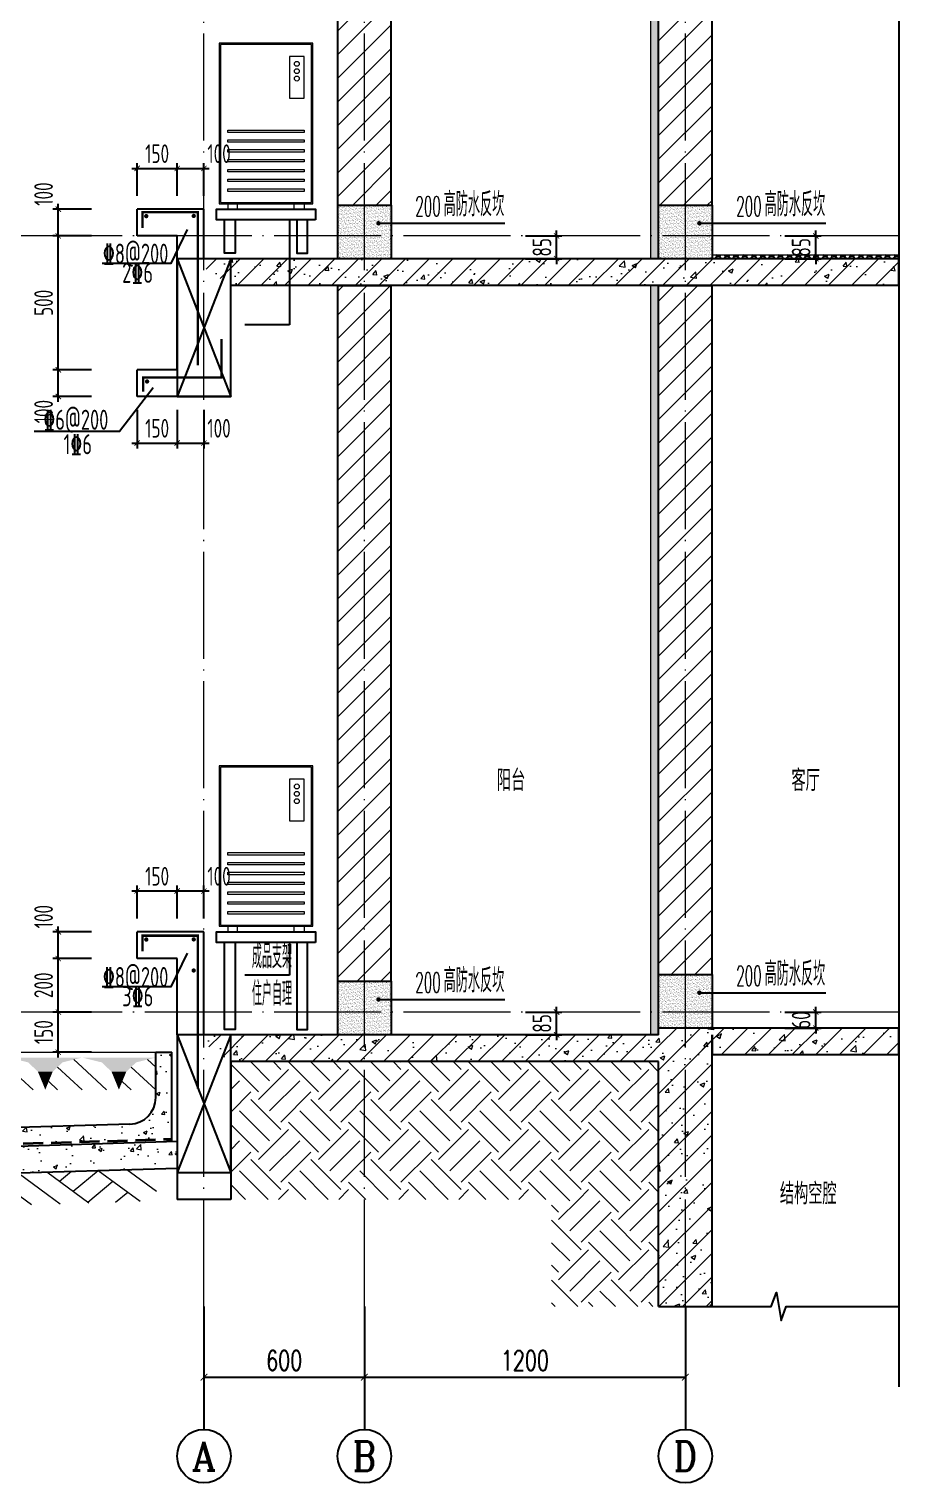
# Model space of a CAD drawing. Extents: x -668857 to 143095, y -247466 to 228182.
# Drawn here: x 39794 to 43099, y 150824 to 156256 of the extents above; entities that cross this region are included whole.
import ezdxf
from ezdxf.enums import TextEntityAlignment as Align

# ---------------------------------------------------------------- set-up
doc = ezdxf.new("R2010")
doc.units = 0
doc.header["$LTSCALE"] = 1000
doc.linetypes.add('DASH', pattern=[0.35, 0.25, -0.1])
doc.linetypes.add('DOTE', pattern=[2.42, 2, -0.2, 0.02, -0.2])
doc.layers.get('0').update_dxf_attribs({"linetype": 'CONTINUOUS'})
doc.layers.get('DEFPOINTS').update_dxf_attribs({"linetype": 'CONTINUOUS'})
for name, color, linetype in [('A-AXIS_TEXT', 7, 'CONTINUOUS'), ('AXIS', 3, 'CONTINUOUS'), ('COLUMN', 4, 'CONTINUOUS'), ('DIM', 2, 'CONTINUOUS'), ('DIM_IDEN', 67, 'CONTINUOUS'), ('DIM_SYMB', 3, 'CONTINUOUS'), ('PUB_TEXT', 2, 'CONTINUOUS'), ('REIN', 6, 'CONTINUOUS'), ('S-大样-砼线', 7, 'CONTINUOUS'), ('S-引出线', 40, 'CONTINUOUS'), ('TEXT', 2, 'CONTINUOUS'), ('WALL', 5, 'CONTINUOUS'), ('看线', 251, 'CONTINUOUS'), ('空调外机', 8, 'CONTINUOUS'), ('立面-看线', 251, 'CONTINUOUS')]:
    doc.layers.add(name, color=color, linetype=linetype)
for name, color, linetype, lineweight in [('AXIS_TEXT', 7, 'CONTINUOUS', 20), ('DOTE', 19, 'DOTE', 9), ('PUB_HATCH', 8, 'CONTINUOUS', 9), ('填充', 251, 'CONTINUOUS', 5), ('平面-空调室外机', 143, 'CONTINUOUS', 9), ('立面-中轮廓线', 30, 'CONTINUOUS', 35), ('粉刷', 251, 'CONTINUOUS', 9)]:
    doc.layers.add(name, color=color, linetype=linetype, lineweight=lineweight)
doc.styles.add('_TCH_AXIS', font='COMPLEX', dxfattribs={"bigfont": 'GBCBIG'})
doc.styles.add('_TCH_DIM_T3', font='SIMPLEX', dxfattribs={"width": 0.705882, "bigfont": 'GBCBIG'})
doc.styles.add('COMPLEX', font='COMPLEX')
doc.styles.add('DIM_FONT_T3', font='SIMPLEX', dxfattribs={"width": 0.705882, "bigfont": 'GBCBIG'})
doc.styles.add('TSSD_DIMENSION', font='Tssdeng.shx', dxfattribs={"width": 0.7, "bigfont": 'tssdchn.shx'})
doc.styles.add('TSSD_REIN', font='tssdeng.shx', dxfattribs={"width": 0.7, "height": 300, "bigfont": 'tssdchn.shx'})
doc.dimstyles.new('_TCH_ARCH&&25', dxfattribs={"dimtxt": 74.375, "dimasz": 25, "dimexe": 62.5, "dimexo": 75, "dimgap": 25, "dimtad": 1, "dimdec": 0, "dimzin": 0, "dimdsep": 46, "dimtxsty": '_TCH_DIM_T3', "dimblk": 'ARCHTICK', "dimcen": 0.09, "dimclrt": 7, "dimazin": 0, "dimtfac": 1, "dimtdec": 0, "dimtix": 1, "dimtmove": 2, "dimatfit": 3, "dimldrblk": 'ARCHTICK', "dimfxl": 0, "dimtolj": 1, "dimtzin": 0, "dimarcsym": 0})
doc.dimstyles.new('TSSD_20_20', dxfattribs={"dimtxt": 60, "dimasz": 20, "dimexe": 20, "dimexo": 50, "dimgap": 20, "dimtad": 1, "dimdec": 0, "dimzin": 0, "dimdsep": 46, "dimtxsty": 'TSSD_DIMENSION', "dimblk": 'ARCHTICK', "dimblk1": 'ARCHTICK', "dimblk2": 'ARCHTICK', "dimcen": 0, "dimdle": 20, "dimclrt": 7, "dimadec": 0, "dimazin": 0, "dimtfac": 1, "dimtdec": 0, "dimtix": 1, "dimtmove": 2, "dimatfit": 3, "dimfxl": 0, "dimtolj": 1, "dimtzin": 0, "dimarcsym": 0})
pattern_1 = [(45, (-824961.09, 278569.31), (0, 224.506403), [158.75, -158.75]), (45, (-825003.19, 278611.4), (0, 224.506403), [158.75, -158.75]), (45, (-825045.28, 278653.5), (0, 224.506403), [158.75, -158.75]), (135, (-825045.28, 278681.56), (-224.506403, 0), [158.75, -158.75]), (135, (-825003.19, 278723.66), (-224.506403, 0), [158.75, -158.75]), (135, (-824961.09, 278765.75), (-224.506403, 0), [158.75, -158.75])]
pattern_2 = [(50, (28072.99, 249033.25), (143.452037, -12.550427), [15, -165]), (355, (28072.99, 249033.25), (-27.750267, 150.438427), [12, -132]), (100.4514, (28084.94, 249032.2), (115.701876, 137.88791), [12.74804, -140.22842]), (46.1842, (28072.99, 249073.25), (213.44821, -33.1038), [22.5, -247.5]), (96.6356, (28090.77, 249070.5), (186.93254, 194.82357), [19.12206, -210.3426]), (351.1842, (28072.99, 249073.25), (186.93239, 194.82372), [18, -198]), (21, (28092.99, 249063.25), (119.38141, -80.52378), [15, -165]), (326, (28092.99, 249063.25), (48.663066, 145.03001), [12, -132]), (71.4514, (28102.93, 249056.54), (168.044526, 64.5061), [12.74804, -140.22842]), (37.5, (28072.986, 249033.25), (2.431971, 66.578771), [0, -130.4, 0, -134, 0, -132.5]), (7.5, (28072.986, 249033.25), (52.613907, 78.882342), [0, -76.4, 0, -127.4, 0, -50.5]), (327.5, (28028.386, 249033.25), (106.764487, -4.510974), [0, -50, 0, -156, 0, -207]), (317.5, (28008.39, 249033.25), (116.637234, 20.020996), [0, -65, 0, -103.6, 0, -147])]
pattern_3 = [(45, (-956095.346, 321026.26), (-44.194174, 44.194174), []), (50, (-956095.35, 321026.26), (179.315046, -15.688034), [18.75, -206.25]), (355, (-956095.35, 321026.26), (-34.687833, 188.048033), [15, -165]), (100.4514, (-956080.4, 321024.95), (144.627345, 172.359886), [15.935047, -175.285528]), (46.1842, (-956095.35, 321076.26), (266.81026, -41.379754), [28.125, -309.375]), (96.6356, (-956073.1, 321072.8), (233.665676, 243.52947), [23.90257, -262.92825]), (351.1842, (-956095.35, 321076.26), (233.66549, 243.52965), [22.5, -247.5]), (21, (-956070.35, 321063.76), (149.226763, -100.654723), [18.75, -206.25]), (326, (-956070.35, 321063.76), (60.828833, 181.28751), [15, -165]), (71.4514, (-956057.91, 321055.37), (210.055657, 80.632624), [15.935047, -175.285528]), (37.5, (-956095.346, 321026.26), (3.039964, 83.2234635), [0, -163, 0, -167.5, 0, -165.625]), (7.5, (-956095.35, 321026.26), (65.767384, 98.602928), [0, -95.5, 0, -159.25, 0, -63.125]), (327.5, (-956151.096, 321026.26), (133.455609, -5.638718), [0, -62.5, 0, -195, 0, -258.75]), (317.5, (-956176.1, 321026.26), (145.796542, 25.026246), [0, -81.25, 0, -129.5, 0, -183.75])]
pattern_4 = [(45, (-956095.346, 321071.136), (-44.1941915, 44.1941915), [])]

# ---------------------------------------------------------------- blocks, each defined once
blk = doc.blocks.new('$LINEPAT$素土夯实')
at = {"color": 0}
for p, q in [((0, -210), (210, 0)), ((120, -300), (420, 0)), ((420, 0), (608, -188)), ((495, -300), (795, 0)), ((615, 0), (705, -90)), ((315, -105), (502, -293)), ((210, -210), (300, -300)), ((705, -300), (795, -210))]:
    blk.add_line(p, q, dxfattribs=at)
blk = doc.blocks.new('$LinePat$自然土壤')
at = {"color": 0}
for p, q in [((0, -90), (71, -19)), ((0, -300), (211, -89)), ((420, -300), (630, -90)), ((210, -300), (286, -224))]:
    blk.add_line(p, q, dxfattribs=at)
for points in [[(0, 0), (630, 0), (168, -45), (462, -45)], [(168, -45), (462, -45), (252, -132), (378, -132)], [(252, -132), (378, -132), (315, -300)]]:
    blk.add_solid(points, dxfattribs=at)
blk = doc.blocks.new('sanshui')
at = {"layer": '粉刷'}
h = blk.add_hatch(dxfattribs=at)
h.set_pattern_fill('混凝土', color=256, scale=20)
h.set_pattern_definition(pattern_2)
edge = h.paths.add_edge_path()
edge.add_line((346317.8, 427329.6), (346257.8, 427329.6))
edge.add_line((346257.8, 427329.6), (346257.8, 427160.3))
edge.add_arc((346157.8, 427160.3), 100, 271.7184, 360, ccw=False)
edge.add_line((346160.8, 427060.3), (345137.8, 427029.6))
edge.add_line((345137.8, 427029.6), (345137.8, 426969.6))
edge.add_line((345137.8, 426969.6), (346317.8, 427005))
edge.add_line((346317.8, 427005), (346317.8, 427329.6))
h = blk.add_hatch(dxfattribs=at)
h.set_pattern_fill('混凝土', color=256, scale=20)
h.set_pattern_definition(pattern_2)
h.paths.add_polyline_path([(346337.8, 426895.6), (346337.8, 426995.6), (345037.8, 426956.6), (345037.8, 426856.6)])
at = {"layer": 'COLUMN'}
for p, q in [((346257.8, 427329.6), (346317.8, 427329.6)), ((346257.8, 427160.3), (346257.8, 427329.6)), ((346317.8, 426995), (346317.8, 427329.6)), ((346160.8, 427060.3), (345137.8, 427029.6)), ((346338.1, 426995.6), (345037.8, 426956.6)), ((345137.8, 426959.6), (345137.8, 427029.6)), ((345037.8, 426856.6), (345037.8, 426956.6)), ((346338.1, 426895.6), (345037.8, 426856.6))]:
    blk.add_line(p, q, dxfattribs=at)
blk.add_arc((346157.8, 427160.3), 100, 271.7184, 0, dxfattribs=at)
at = {"layer": '立面-中轮廓线', "linetype": 'DASH', "ltscale": 0.3}
blk.add_lwpolyline([(345027.8, 426856.6), (345027.8, 426966.3), (346317.8, 427005)], dxfattribs=at)
at = {"layer": '粉刷'}
blk.add_line((344881.5, 427329.6), (346257.8, 427329.6), dxfattribs=at)
at = {"layer": '粉刷', "yscale": 0.4, "zscale": 0.4}
for name, p, xscale, rotation in [('$LinePat$自然土壤', (345156.8, 427309.6), -0.4369306507241237, 359.9999999999903), ('$LinePat$自然土壤', (345432, 427309.6), -0.4369306507241237, 359.9999999999903), ('$LinePat$自然土壤', (345707.3, 427309.6), -0.4369306507241237, 359.9999999999903), ('$LinePat$自然土壤', (345982.6, 427309.6), -0.4369306507241237, 359.9999999999903), ('$LinePat$自然土壤', (346257.8, 427309.6), -0.4369306507241237, 359.9999999999903), ('$LINEPAT$素土夯实', (345851.2, 426881), -0.5117605352322558, 1.718358001643932), ('$LINEPAT$素土夯实', (346257.8, 426893.2), -0.5117605352322558, 1.718358001643932), ('$LINEPAT$素土夯实', (345444.5, 426868.8), -0.5117605352322558, 1.718358001643932)]:
    blk.add_blockref(name, p, dxfattribs=dict(at, xscale=xscale, rotation=rotation))
blk = doc.blocks.new('kongtiao')
for p, q in [((-338.7, 49), (-338.7, -550.8)), ((11, 49), (-338.7, 49)), ((-334.1, 44.4), (-334.1, -546.2)), ((6.4, 44.4), (-334.1, 44.4)), ((6.4, -546.2), (6.4, 44.4)), ((11, -550.8), (11, 49)), ((-76.2, -0.5), (-76.2, -156.5)), ((-21.1, -0.5), (-76.2, -0.5)), ((-21.1, -156.5), (-21.1, -0.5)), ((-76.2, -156.5), (-21.1, -156.5)), ((-338.7, -550.8), (11, -550.8)), ((-334.1, -546.2), (6.4, -546.2)), ((-306.6, -550.8), (-306.6, -571.2)), ((-306.6, -571.2), (-269.8, -571.2)), ((-269.8, -571.2), (-269.8, -550.8)), ((-57.9, -571.2), (-57.9, -550.8)), ((-21.1, -571.2), (-57.9, -571.2)), ((-21.1, -550.8), (-21.1, -571.2))]:
    blk.add_line(p, q)
for points in [[(-306.6, -275.4), (-21.1, -275.4), (-21.1, -284.6), (-306.6, -284.6)], [(-306.6, -312.1), (-21.1, -312.1), (-21.1, -321.3), (-306.6, -321.3)], [(-306.6, -348.8), (-21.1, -348.8), (-21.1, -358), (-306.6, -358)], [(-306.6, -385.6), (-21.1, -385.6), (-21.1, -394.7), (-306.6, -394.7)], [(-306.6, -422.3), (-21.1, -422.3), (-21.1, -431.5), (-306.6, -431.5)], [(-306.6, -459), (-21.1, -459), (-21.1, -468.2), (-306.6, -468.2)], [(-306.6, -495.7), (-21.1, -495.7), (-21.1, -504.9), (-306.6, -504.9)]]:
    blk.add_lwpolyline(points, close=True)
for centre in [(-48.7, -28), (-48.7, -55.6), (-48.7, -83.1)]:
    blk.add_circle(centre, 9.18)
blk = doc.blocks.new('_ArchTick')
at = {"color": 0, "linetype": 'ByBlock', "const_width": 0.15}
blk.add_lwpolyline([(-0.5, -0.5), (0.5, 0.5)], dxfattribs=at)
blk = doc.blocks.new('*D2267')
at = {"layer": 'DEFPOINTS', "color": 0}
for p in [(41600.7, 152583.2), (41766.6, 152583.2), (41600.7, 152498.2)]:
    blk.add_point(p, dxfattribs=at)
at = {"layer": 'DIM', "color": 0, "lineweight": -2}
for p, q in [((41766.6, 152583.2), (41766.6, 152603.2)), ((41650.7, 152583.2), (41786.6, 152583.2)), ((41766.6, 152498.2), (41766.6, 152583.2)), ((41650.7, 152498.2), (41786.6, 152498.2)), ((41766.6, 152498.2), (41766.6, 152478.2))]:
    blk.add_line(p, q, dxfattribs=at)
at = {"layer": 'DIM', "color": 0, "lineweight": -2, "xscale": 20, "yscale": 20, "zscale": 20}
for p, rotation in [((41766.6, 152583.2), 270), ((41766.6, 152498.2), 90)]:
    blk.add_blockref('_ArchTick', p, dxfattribs=dict(at, rotation=rotation))
at = {"layer": 'DIM', "color": 7, "insert": (41711.6, 152540.7), "char_height": 70, "attachment_point": 5, "rotation": 90, "style": 'TSSD_DIMENSION'}
blk.add_mtext('\\A1;85', dxfattribs=at)
blk = doc.blocks.new('*D2792')
at = {"layer": 'DEFPOINTS', "color": 0}
for p in [(40348, 153035.6), (40198, 152883.2), (40348, 152883.2)]:
    blk.add_point(p, dxfattribs=at)
at = {"layer": 'DIM', "color": 0, "lineweight": -2}
for p, q in [((40178, 153035.6), (40368, 153035.6)), ((40198, 152933.2), (40198, 153055.6)), ((40348, 152933.2), (40348, 153055.6))]:
    blk.add_line(p, q, dxfattribs=at)
at = {"layer": 'DIM', "color": 0, "lineweight": -2, "xscale": 20, "yscale": 20, "zscale": 20, "rotation": 180}
blk.add_blockref('_ArchTick', (40198, 153035.6), dxfattribs=at)
at = {"layer": 'DIM', "color": 0, "lineweight": -2, "xscale": 20, "yscale": 20, "zscale": 20}
blk.add_blockref('_ArchTick', (40348, 153035.6), dxfattribs=at)
at = {"layer": 'DIM', "color": 7, "insert": (40273, 153090.6), "char_height": 70, "attachment_point": 5, "style": 'TSSD_DIMENSION'}
blk.add_mtext('\\A1;150', dxfattribs=at)
blk = doc.blocks.new('*D2793')
at = {"layer": 'DEFPOINTS', "color": 0}
for p in [(40448, 153035.6), (40348, 152883.2), (40448, 152883.2)]:
    blk.add_point(p, dxfattribs=at)
at = {"layer": 'DIM', "color": 0, "lineweight": -2}
for p, q in [((40328, 153035.6), (40468, 153035.6)), ((40348, 152933.2), (40348, 153055.6)), ((40448, 152933.2), (40448, 153055.6))]:
    blk.add_line(p, q, dxfattribs=at)
at = {"layer": 'DIM', "color": 0, "lineweight": -2, "xscale": 20, "yscale": 20, "zscale": 20, "rotation": 180}
blk.add_blockref('_ArchTick', (40348, 153035.6), dxfattribs=at)
at = {"layer": 'DIM', "color": 0, "lineweight": -2, "xscale": 20, "yscale": 20, "zscale": 20}
blk.add_blockref('_ArchTick', (40448, 153035.6), dxfattribs=at)
at = {"layer": 'DIM', "color": 7, "insert": (40504.4, 153090.6), "char_height": 70, "attachment_point": 5, "style": 'TSSD_DIMENSION'}
blk.add_mtext('\\A1;100', dxfattribs=at)
blk = doc.blocks.new('*D2794')
at = {"layer": 'DEFPOINTS', "color": 0}
for p in [(39903.4, 152883.2), (40078, 152883.2), (40078, 152783.2)]:
    blk.add_point(p, dxfattribs=at)
at = {"layer": 'DIM', "color": 0, "lineweight": -2}
for p, q in [((40028, 152883.2), (39883.4, 152883.2)), ((39903.4, 152763.2), (39903.4, 152903.2)), ((40028, 152783.2), (39883.4, 152783.2))]:
    blk.add_line(p, q, dxfattribs=at)
at = {"layer": 'DIM', "color": 0, "lineweight": -2, "xscale": 20, "yscale": 20, "zscale": 20}
for p, rotation in [((39903.4, 152883.2), 90), ((39903.4, 152783.2), 270)]:
    blk.add_blockref('_ArchTick', p, dxfattribs=dict(at, rotation=rotation))
at = {"layer": 'DIM', "color": 7, "insert": (39848.4, 152939.7), "char_height": 70, "attachment_point": 5, "rotation": 90, "style": 'TSSD_DIMENSION'}
blk.add_mtext('\\A1;100', dxfattribs=at)
blk = doc.blocks.new('*D2795')
at = {"layer": 'DEFPOINTS', "color": 0}
for p in [(39903.4, 152783.2), (40078, 152783.2), (40078, 152583.2)]:
    blk.add_point(p, dxfattribs=at)
at = {"layer": 'DIM', "color": 0, "lineweight": -2}
for p, q in [((40028, 152783.2), (39883.4, 152783.2)), ((39903.4, 152563.2), (39903.4, 152803.2)), ((40028, 152583.2), (39883.4, 152583.2))]:
    blk.add_line(p, q, dxfattribs=at)
at = {"layer": 'DIM', "color": 0, "lineweight": -2, "xscale": 20, "yscale": 20, "zscale": 20}
for p, rotation in [((39903.4, 152783.2), 90), ((39903.4, 152583.2), 270)]:
    blk.add_blockref('_ArchTick', p, dxfattribs=dict(at, rotation=rotation))
at = {"layer": 'DIM', "color": 7, "insert": (39848.4, 152683.2), "char_height": 70, "attachment_point": 5, "rotation": 90, "style": 'TSSD_DIMENSION'}
blk.add_mtext('\\A1;200', dxfattribs=at)
blk = doc.blocks.new('*D2796')
at = {"layer": 'DEFPOINTS', "color": 0}
for p in [(39903.4, 152583.2), (40078, 152583.2), (40078, 152433.2)]:
    blk.add_point(p, dxfattribs=at)
at = {"layer": 'DIM', "color": 0, "lineweight": -2}
for p, q in [((39903.4, 152413.2), (39903.4, 152603.2)), ((40028, 152583.2), (39883.4, 152583.2)), ((40028, 152433.2), (39883.4, 152433.2))]:
    blk.add_line(p, q, dxfattribs=at)
at = {"layer": 'DIM', "color": 0, "lineweight": -2, "xscale": 20, "yscale": 20, "zscale": 20}
for p, rotation in [((39903.4, 152583.2), 90), ((39903.4, 152433.2), 270)]:
    blk.add_blockref('_ArchTick', p, dxfattribs=dict(at, rotation=rotation))
at = {"layer": 'DIM', "color": 7, "insert": (39848.4, 152508.2), "char_height": 70, "attachment_point": 5, "rotation": 90, "style": 'TSSD_DIMENSION'}
blk.add_mtext('\\A1;150', dxfattribs=at)
blk = doc.blocks.new('*D2797')
at = {"layer": 'DEFPOINTS', "color": 0}
for p in [(42570, 152583.2), (42735.9, 152583.2), (42570, 152523.2)]:
    blk.add_point(p, dxfattribs=at)
at = {"layer": 'DIM', "color": 0, "lineweight": -2}
for p, q in [((42735.9, 152583.2), (42735.9, 152603.2)), ((42620, 152583.2), (42755.9, 152583.2)), ((42735.9, 152523.2), (42735.9, 152583.2)), ((42620, 152523.2), (42755.9, 152523.2)), ((42735.9, 152523.2), (42735.9, 152503.2))]:
    blk.add_line(p, q, dxfattribs=at)
at = {"layer": 'DIM', "color": 0, "lineweight": -2, "xscale": 20, "yscale": 20, "zscale": 20}
for p, rotation in [((42735.9, 152583.2), 270), ((42735.9, 152523.2), 90)]:
    blk.add_blockref('_ArchTick', p, dxfattribs=dict(at, rotation=rotation))
at = {"layer": 'DIM', "color": 7, "insert": (42680.9, 152553.2), "char_height": 70, "attachment_point": 5, "rotation": 90, "style": 'TSSD_DIMENSION'}
blk.add_mtext('\\A1;60', dxfattribs=at)
blk = doc.blocks.new('*D2809')
at = {"layer": 'DEFPOINTS', "color": 0}
for p in [(40348, 155735.6), (40198, 155583.2), (40348, 155583.2)]:
    blk.add_point(p, dxfattribs=at)
at = {"layer": 'DIM', "color": 0, "lineweight": -2}
for p, q in [((40198, 155633.2), (40198, 155755.6)), ((40348, 155633.2), (40348, 155755.6)), ((40178, 155735.6), (40368, 155735.6))]:
    blk.add_line(p, q, dxfattribs=at)
at = {"layer": 'DIM', "color": 0, "lineweight": -2, "xscale": 20, "yscale": 20, "zscale": 20, "rotation": 180}
blk.add_blockref('_ArchTick', (40198, 155735.6), dxfattribs=at)
at = {"layer": 'DIM', "color": 0, "lineweight": -2, "xscale": 20, "yscale": 20, "zscale": 20}
blk.add_blockref('_ArchTick', (40348, 155735.6), dxfattribs=at)
at = {"layer": 'DIM', "color": 7, "insert": (40273, 155790.6), "char_height": 70, "attachment_point": 5, "style": 'TSSD_DIMENSION'}
blk.add_mtext('\\A1;150', dxfattribs=at)
blk = doc.blocks.new('*D2810')
at = {"layer": 'DEFPOINTS', "color": 0}
for p in [(40448, 155735.6), (40348, 155583.2), (40448, 155583.2)]:
    blk.add_point(p, dxfattribs=at)
at = {"layer": 'DIM', "color": 0, "lineweight": -2}
for p, q in [((40348, 155633.2), (40348, 155755.6)), ((40448, 155633.2), (40448, 155755.6)), ((40328, 155735.6), (40468, 155735.6))]:
    blk.add_line(p, q, dxfattribs=at)
at = {"layer": 'DIM', "color": 0, "lineweight": -2, "xscale": 20, "yscale": 20, "zscale": 20, "rotation": 180}
blk.add_blockref('_ArchTick', (40348, 155735.6), dxfattribs=at)
at = {"layer": 'DIM', "color": 0, "lineweight": -2, "xscale": 20, "yscale": 20, "zscale": 20}
blk.add_blockref('_ArchTick', (40448, 155735.6), dxfattribs=at)
at = {"layer": 'DIM', "color": 7, "insert": (40504.4, 155790.6), "char_height": 70, "attachment_point": 5, "style": 'TSSD_DIMENSION'}
blk.add_mtext('\\A1;100', dxfattribs=at)
blk = doc.blocks.new('*D2811')
at = {"layer": 'DEFPOINTS', "color": 0}
for p in [(40198, 154883.2), (40348, 154883.2), (40348, 154709.5)]:
    blk.add_point(p, dxfattribs=at)
at = {"layer": 'DIM', "color": 0, "lineweight": -2}
for p, q in [((40198, 154833.2), (40198, 154689.5)), ((40348, 154833.2), (40348, 154689.5)), ((40178, 154709.5), (40368, 154709.5))]:
    blk.add_line(p, q, dxfattribs=at)
at = {"layer": 'DIM', "color": 0, "lineweight": -2, "xscale": 20, "yscale": 20, "zscale": 20, "rotation": 180}
blk.add_blockref('_ArchTick', (40198, 154709.5), dxfattribs=at)
at = {"layer": 'DIM', "color": 0, "lineweight": -2, "xscale": 20, "yscale": 20, "zscale": 20}
blk.add_blockref('_ArchTick', (40348, 154709.5), dxfattribs=at)
at = {"layer": 'DIM', "color": 7, "insert": (40273, 154764.5), "char_height": 70, "attachment_point": 5, "style": 'TSSD_DIMENSION'}
blk.add_mtext('\\A1;150', dxfattribs=at)
blk = doc.blocks.new('*D2812')
at = {"layer": 'DEFPOINTS', "color": 0}
for p in [(40348, 154883.2), (40448, 154883.2), (40448, 154709.5)]:
    blk.add_point(p, dxfattribs=at)
at = {"layer": 'DIM', "color": 0, "lineweight": -2}
for p, q in [((40348, 154833.2), (40348, 154689.5)), ((40448, 154833.2), (40448, 154689.5)), ((40328, 154709.5), (40468, 154709.5))]:
    blk.add_line(p, q, dxfattribs=at)
at = {"layer": 'DIM', "color": 0, "lineweight": -2, "xscale": 20, "yscale": 20, "zscale": 20, "rotation": 180}
blk.add_blockref('_ArchTick', (40348, 154709.5), dxfattribs=at)
at = {"layer": 'DIM', "color": 0, "lineweight": -2, "xscale": 20, "yscale": 20, "zscale": 20}
blk.add_blockref('_ArchTick', (40448, 154709.5), dxfattribs=at)
at = {"layer": 'DIM', "color": 7, "insert": (40504.4, 154764.5), "char_height": 70, "attachment_point": 5, "style": 'TSSD_DIMENSION'}
blk.add_mtext('\\A1;100', dxfattribs=at)
blk = doc.blocks.new('*D2813')
at = {"layer": 'DEFPOINTS', "color": 0}
for p in [(39903.4, 155583.2), (40078, 155583.2), (40078, 155483.2)]:
    blk.add_point(p, dxfattribs=at)
at = {"layer": 'DIM', "color": 0, "lineweight": -2}
for p, q in [((40028, 155583.2), (39883.4, 155583.2)), ((39903.4, 155463.2), (39903.4, 155603.2)), ((40028, 155483.2), (39883.4, 155483.2))]:
    blk.add_line(p, q, dxfattribs=at)
at = {"layer": 'DIM', "color": 0, "lineweight": -2, "xscale": 20, "yscale": 20, "zscale": 20}
for p, rotation in [((39903.4, 155583.2), 90), ((39903.4, 155483.2), 270)]:
    blk.add_blockref('_ArchTick', p, dxfattribs=dict(at, rotation=rotation))
at = {"layer": 'DIM', "color": 7, "insert": (39848.4, 155639.7), "char_height": 70, "attachment_point": 5, "rotation": 90, "style": 'TSSD_DIMENSION'}
blk.add_mtext('\\A1;100', dxfattribs=at)
blk = doc.blocks.new('*D2814')
at = {"layer": 'DEFPOINTS', "color": 0}
for p in [(39903.4, 155483.2), (40078, 155483.2), (40078, 154983.2)]:
    blk.add_point(p, dxfattribs=at)
at = {"layer": 'DIM', "color": 0, "lineweight": -2}
for p, q in [((40028, 155483.2), (39883.4, 155483.2)), ((39903.4, 154963.2), (39903.4, 155503.2)), ((40028, 154983.2), (39883.4, 154983.2))]:
    blk.add_line(p, q, dxfattribs=at)
at = {"layer": 'DIM', "color": 0, "lineweight": -2, "xscale": 20, "yscale": 20, "zscale": 20}
for p, rotation in [((39903.4, 155483.2), 90), ((39903.4, 154983.2), 270)]:
    blk.add_blockref('_ArchTick', p, dxfattribs=dict(at, rotation=rotation))
at = {"layer": 'DIM', "color": 7, "insert": (39848.4, 155233.2), "char_height": 70, "attachment_point": 5, "rotation": 90, "style": 'TSSD_DIMENSION'}
blk.add_mtext('\\A1;500', dxfattribs=at)
blk = doc.blocks.new('*D2815')
at = {"layer": 'DEFPOINTS', "color": 0}
for p in [(39903.4, 154983.2), (40078, 154983.2), (40078, 154883.2)]:
    blk.add_point(p, dxfattribs=at)
at = {"layer": 'DIM', "color": 0, "lineweight": -2}
for p, q in [((39903.4, 154863.2), (39903.4, 155003.2)), ((40028, 154983.2), (39883.4, 154983.2)), ((40028, 154883.2), (39883.4, 154883.2))]:
    blk.add_line(p, q, dxfattribs=at)
at = {"layer": 'DIM', "color": 0, "lineweight": -2, "xscale": 20, "yscale": 20, "zscale": 20}
for p, rotation in [((39903.4, 154983.2), 90), ((39903.4, 154883.2), 270)]:
    blk.add_blockref('_ArchTick', p, dxfattribs=dict(at, rotation=rotation))
at = {"layer": 'DIM', "color": 7, "insert": (39848.4, 154826.8), "char_height": 70, "attachment_point": 5, "rotation": 90, "style": 'TSSD_DIMENSION'}
blk.add_mtext('\\A1;100', dxfattribs=at)
blk = doc.blocks.new('*D2816')
at = {"layer": 'DEFPOINTS', "color": 0}
for p in [(41600.7, 155483.2), (41766.6, 155483.2), (41600.7, 155398.2)]:
    blk.add_point(p, dxfattribs=at)
at = {"layer": 'DIM', "color": 0, "lineweight": -2}
for p, q in [((41650.7, 155483.2), (41786.6, 155483.2)), ((41766.6, 155483.2), (41766.6, 155503.2)), ((41766.6, 155398.2), (41766.6, 155483.2)), ((41650.7, 155398.2), (41786.6, 155398.2)), ((41766.6, 155398.2), (41766.6, 155378.2))]:
    blk.add_line(p, q, dxfattribs=at)
at = {"layer": 'DIM', "color": 0, "lineweight": -2, "xscale": 20, "yscale": 20, "zscale": 20}
for p, rotation in [((41766.6, 155483.2), 270), ((41766.6, 155398.2), 90)]:
    blk.add_blockref('_ArchTick', p, dxfattribs=dict(at, rotation=rotation))
at = {"layer": 'DIM', "color": 7, "insert": (41711.6, 155440.7), "char_height": 70, "attachment_point": 5, "rotation": 90, "style": 'TSSD_DIMENSION'}
blk.add_mtext('\\A1;85', dxfattribs=at)
blk = doc.blocks.new('*D2817')
at = {"layer": 'DEFPOINTS', "color": 0}
for p in [(42570, 155483.2), (42735.9, 155483.2), (42570, 155398.2)]:
    blk.add_point(p, dxfattribs=at)
at = {"layer": 'DIM', "color": 0, "lineweight": -2}
for p, q in [((42620, 155483.2), (42755.9, 155483.2)), ((42735.9, 155483.2), (42735.9, 155503.2)), ((42735.9, 155398.2), (42735.9, 155483.2)), ((42620, 155398.2), (42755.9, 155398.2)), ((42735.9, 155398.2), (42735.9, 155378.2))]:
    blk.add_line(p, q, dxfattribs=at)
at = {"layer": 'DIM', "color": 0, "lineweight": -2, "xscale": 20, "yscale": 20, "zscale": 20}
for p, rotation in [((42735.9, 155483.2), 270), ((42735.9, 155398.2), 90)]:
    blk.add_blockref('_ArchTick', p, dxfattribs=dict(at, rotation=rotation))
at = {"layer": 'DIM', "color": 7, "insert": (42680.9, 155440.7), "char_height": 70, "attachment_point": 5, "rotation": 90, "style": 'TSSD_DIMENSION'}
blk.add_mtext('\\A1;85', dxfattribs=at)
blk = doc.blocks.new('*D2840')
at = {"layer": 'AXIS', "color": 0, "lineweight": -2}
for p, q in [((40448, 151408.2), (40448, 151156.7)), ((41048, 151408.2), (41048, 151156.7)), ((40448, 151219.2), (41048, 151219.2))]:
    blk.add_line(p, q, dxfattribs=at)
at = {"layer": 'DEFPOINTS', "color": 0}
for p in [(40448, 151483.2), (41048, 151483.2), (41048, 151219.2)]:
    blk.add_point(p, dxfattribs=at)
at = {"layer": 'AXIS', "color": 0, "lineweight": -2, "xscale": 25, "yscale": 25, "zscale": 25, "rotation": 180}
blk.add_blockref('_ArchTick', (40448, 151219.2), dxfattribs=at)
at = {"layer": 'AXIS', "color": 0, "lineweight": -2, "xscale": 25, "yscale": 25, "zscale": 25}
blk.add_blockref('_ArchTick', (41048, 151219.2), dxfattribs=at)
at = {"layer": 'AXIS', "color": 7, "insert": (40748, 151281.4), "char_height": 74.38, "attachment_point": 5, "style": '_TCH_DIM_T3'}
blk.add_mtext('\\A1;600', dxfattribs=at)
blk = doc.blocks.new('*D2841')
at = {"layer": 'AXIS', "color": 0, "lineweight": -2}
for p, q in [((41048, 151408.2), (41048, 151156.7)), ((42248, 151408.2), (42248, 151156.7)), ((41048, 151219.2), (42248, 151219.2))]:
    blk.add_line(p, q, dxfattribs=at)
at = {"layer": 'DEFPOINTS', "color": 0}
for p in [(41048, 151483.2), (42248, 151483.2), (42248, 151219.2)]:
    blk.add_point(p, dxfattribs=at)
at = {"layer": 'AXIS', "color": 0, "lineweight": -2, "xscale": 25, "yscale": 25, "zscale": 25, "rotation": 180}
blk.add_blockref('_ArchTick', (41048, 151219.2), dxfattribs=at)
at = {"layer": 'AXIS', "color": 0, "lineweight": -2, "xscale": 25, "yscale": 25, "zscale": 25}
blk.add_blockref('_ArchTick', (42248, 151219.2), dxfattribs=at)
at = {"layer": 'AXIS', "color": 7, "insert": (41648, 151281.4), "char_height": 74.38, "attachment_point": 5, "style": '_TCH_DIM_T3'}
blk.add_mtext('\\A1;1200', dxfattribs=at)
blk = doc.blocks.new('_AXISO')
blk.add_circle((0, 0), 0.5)
at = {"layer": 'A-AXIS_TEXT', "style": 'COMPLEX', "width": 1.041667}
blk.add_attdef('A', text='', height=0.56, dxfattribs=at).set_placement((-0.25, -0.28), (0.25, -0.28), align=Align.FIT)
blk = doc.blocks.new('20210810.11444069')
at = {"layer": 'REIN', "const_width": 9}
for points in [[(405, 840.1), (405, 898.3), (611.8, 898.3), (611.8, 326.7)], [(407.7, 227.9), (407.7, 280.9), (700.1, 280.9), (700.1, 425.3)]]:
    blk.add_lwpolyline(points, dxfattribs=at)
at = {"layer": 'REIN', "const_width": 8}
for points in [[(415.2, 883.9, 1), (423.2, 883.9, 1)], [(592.7, 884.5, 1), (600.7, 884.5, 1)], [(418.3, 266.1, 1), (426.3, 266.1, 1)]]:
    blk.add_lwpolyline(points, format="xyb", close=True, dxfattribs=at)
at = {"layer": 'S-大样-砼线'}
for p, q in [((534.9, 724.8), (734.9, 209.8)), ((734.9, 724.8), (534.9, 209.8))]:
    blk.add_line(p, q, dxfattribs=at)
blk.add_lwpolyline([(734.9, 724.8), (534.9, 724.8), (534.9, 209.8), (734.9, 209.8)], close=True, dxfattribs=at)
at = {"layer": 'S-引出线'}
for points in [[(572.6, 833.3), (511, 706.9), (254.1, 706.9)], [(445.3, 242.7), (318.6, 79.6), (0, 79.6)]]:
    blk.add_lwpolyline(points, dxfattribs=at)
at = {"layer": 'TEXT', "style": 'TSSD_REIN', "width": 0.7}
for s, p in [('%%1328@200', (256.8, 706.1)), ('2%%1326', (329, 634.6)), ('%%1326@200', (33.9, 85.5)), ('1%%1326', (110.1, -5.8))]:
    blk.add_text(s, height=75, rotation=0, dxfattribs=at).set_placement(p)
blk = doc.blocks.new('A$C5D8418BC')
at = {"layer": 'REIN'}
blk.add_lwpolyline([(150.9, 827.1, 9, 9, 0), (150.9, 885.3, 9, 9, 0), (357.8, 885.3, 9, 9, 0), (357.8, 313.8, 9, 9, 0)], format="xyseb", dxfattribs=at)
at = {"layer": 'REIN', "const_width": 8}
for points in [[(161.2, 870.9, 1), (169.2, 870.9, 1)], [(338.6, 871.5, 1), (346.6, 871.5, 1)], [(338.6, 755.3, 1), (346.6, 755.3, 1)]]:
    blk.add_lwpolyline(points, format="xyb", close=True, dxfattribs=at)
at = {"layer": 'S-大样-砼线'}
for p, q in [((280.8, 515), (480.8, 0)), ((480.9, 515), (280.9, 0))]:
    blk.add_line(p, q, dxfattribs=at)
blk.add_lwpolyline([(480.8, 515), (280.8, 515), (280.8, 0), (480.8, 0)], close=True, dxfattribs=at)
at = {"layer": 'S-引出线'}
blk.add_lwpolyline([(318.6, 820.3), (257, 693.9), (0, 693.9)], dxfattribs=at)
at = {"layer": 'TEXT', "style": 'TSSD_REIN', "width": 0.7}
for s, p in [('%%1328@200', (2.7, 693.2)), ('3%%1326', (75, 621.6))]:
    blk.add_text(s, height=75, rotation=0, dxfattribs=at).set_placement(p)

msp = doc.modelspace()

# ---------------------------------------------------------------- hatches: boundary and pattern name
at = {"layer": 'PUB_HATCH'}
h = msp.add_hatch(dxfattribs=at)
h.set_pattern_fill('普通砖', color=256, scale=25, style=0)
h.set_pattern_definition(pattern_4)
h.paths.add_polyline_path([(41147.99, 155598.23), (41147.99, 158198.23), (40947.99, 158198.23), (40947.99, 155598.23)])
h = msp.add_hatch(dxfattribs=at)
h.set_pattern_fill('普通砖', color=256, scale=25, style=0)
h.set_pattern_definition(pattern_4)
h.paths.add_polyline_path([(42347.99, 155598.23), (42347.99, 158198.23), (42147.99, 158198.23), (42147.99, 155598.23)])
h = msp.add_hatch(dxfattribs=at)
h.set_pattern_fill('钢筋混凝土', color=256, scale=25, style=0)
h.set_pattern_definition(pattern_3)
h.paths.add_polyline_path([(43046.51, 155398.23), (40447.99, 155398.23), (40447.99, 155364.89), (40547.99, 155298.23), (43046.51, 155298.23)])
h = msp.add_hatch(dxfattribs=at)
h.set_pattern_fill('普通砖', color=256, scale=25, style=0)
h.set_pattern_definition(pattern_4)
h.paths.add_polyline_path([(41147.99, 152698.23), (41147.99, 155298.23), (40947.99, 155298.23), (40947.99, 152698.23)])
h = msp.add_hatch(dxfattribs=at)
h.set_pattern_fill('普通砖', color=256, scale=25, style=0)
h.set_pattern_definition(pattern_4)
h.paths.add_polyline_path([(42347.99, 152723.23), (42347.99, 155298.23), (42147.99, 155298.23), (42147.99, 152723.23)])
h = msp.add_hatch(dxfattribs=at)
h.set_pattern_fill('钢筋混凝土', color=256, scale=25, style=0)
h.set_pattern_definition(pattern_3)
h.paths.add_polyline_path([(42214.65, 152464.89), (42147.98, 152498.23), (40447.99, 152498.23), (40447.99, 152464.89), (40547.99, 152398.23), (42147.98, 152398.23)])
h = msp.add_hatch(dxfattribs=at)
h.set_pattern_fill('钢筋混凝土', color=256, scale=25, style=0)
h.set_pattern_definition(pattern_3)
h.paths.add_polyline_path([(42347.95, 151483.22), (42347.98, 152498.22), (42214.65, 152464.89), (42147.98, 152398.23), (42147.95, 151483.23)])
h = msp.add_hatch(dxfattribs=at)
h.set_pattern_fill('钢筋混凝土', color=256, scale=25, style=0)
h.set_pattern_definition(pattern_3)
h.paths.add_polyline_path([(42214.65, 152464.89), (42347.98, 152498.22), (42347.98, 152423.23), (42147.99, 152523.23), (42147.98, 152498.23)])
h = msp.add_hatch(dxfattribs=at)
h.set_pattern_fill('钢筋混凝土', color=256, scale=25, style=0)
h.set_pattern_definition(pattern_3)
h.paths.add_polyline_path([(43046.51, 152523.23), (42147.99, 152523.23), (42347.98, 152423.23), (43046.51, 152423.23)])
at = {"layer": '填充'}
h = msp.add_hatch(dxfattribs=at)
h.set_pattern_fill('EARTH', color=250, scale=50, angle=45, style=0)
h.set_pattern_definition(pattern_1)
h.paths.add_polyline_path([(40547.99, 151883.24), (42147.98, 151883.21), (42147.98, 152398.22), (40547.99, 152398.24)])
h = msp.add_hatch(dxfattribs=at)
h.set_pattern_fill('EARTH', color=250, scale=50, angle=45, style=0)
h.set_pattern_definition(pattern_1)
h.paths.add_polyline_path([(42147.98, 151883.22), (41747.98, 151883.22), (41747.98, 151483.03), (42147.98, 151483.03)])
at = {"layer": '立面-看线'}
h = msp.add_hatch(dxfattribs=at)
h.set_pattern_fill('HONEY', color=256, scale=7, angle=90)
h.set_pattern_definition([(90, (427509.938, -645770.014), (-9.623705, 16.66875), [11.1125, -22.225]), (210, (427509.938, -645770.014), (-9.62370845, -16.66874801), [11.1125, -22.225]), (150, (427509.938, -645770.014), (-19.24741345, 1.99e-06), [-22.225, 11.1125])])
edge = h.paths.add_edge_path()
edge.add_line((42120.67, 155398.23), (42147.99, 155398.23))
edge.add_line((42147.99, 155398.23), (42147.99, 158198.23))
edge.add_line((42147.99, 158198.23), (42117.99, 158198.23))
edge.add_line((42117.99, 158198.23), (42117.99, 155398.23))
h = msp.add_hatch(dxfattribs=at)
h.set_pattern_fill('碎沙', color=256, scale=4)
h.set_pattern_definition([(37.5, (-760105.2544, -229963.7266), (-0.32000626, 9.78826475), [0, -7.7216, 0, -8.636, 0, -8.255]), (7.5, (-760105.254, -229963.727), (8.99046566, 14.33650201), [0, -4.1656, 0, -6.9596, 0, -2.667]), (327.5, (-760111.503, -229963.727), (15.819847405, 0.02874369), [0, -2.54, 0, -9.144, 0, -11.938]), (317.5, (-760111.503, -229963.727), (15.27112905, 4.45858647), [0, -1.27, 0, -5.9944, 0, -6.858])])
h.paths.add_polyline_path([(40947.99, 155398.23), (41147.99, 155398.23), (41147.99, 155598.23), (40947.99, 155598.23)])
h = msp.add_hatch(dxfattribs=at)
h.set_pattern_fill('碎沙', color=256, scale=4)
h.set_pattern_definition([(37.5, (-758905.2544, -229963.7266), (-0.32000626, 9.78826475), [0, -7.7216, 0, -8.636, 0, -8.255]), (7.5, (-758905.254, -229963.727), (8.99046566, 14.33650201), [0, -4.1656, 0, -6.9596, 0, -2.667]), (327.5, (-758911.503, -229963.727), (15.819847405, 0.02874369), [0, -2.54, 0, -9.144, 0, -11.938]), (317.5, (-758911.503, -229963.727), (15.27112905, 4.45858647), [0, -1.27, 0, -5.9944, 0, -6.858])])
h.paths.add_polyline_path([(42147.99, 155398.23), (42347.99, 155398.23), (42347.99, 155598.23), (42147.99, 155598.23)])
h = msp.add_hatch(dxfattribs=at)
h.set_pattern_fill('HONEY', color=256, scale=7)
h.set_pattern_definition([(0, (-759001.284, -229963.727), (16.66875, 9.623705), [11.1125, -22.225]), (120, (-759001.284, -229963.727), (-16.66874801, 9.62370845), [11.1125, -22.225]), (60, (-759001.284, -229963.727), (1.99e-06, 19.24741345), [-22.225, 11.1125])])
h.paths.add_polyline_path([(43046.51, 155413.23), (42347.99, 155413.23), (42347.99, 155398.23), (43046.51, 155398.23)])
h = msp.add_hatch(dxfattribs=at)
h.set_pattern_fill('HONEY', color=256, scale=7, angle=90)
h.set_pattern_definition([(90, (427509.938, -648670.014), (-9.623705, 16.66875), [11.1125, -22.225]), (210, (427509.938, -648670.014), (-9.62370845, -16.66874801), [11.1125, -22.225]), (150, (427509.938, -648670.014), (-19.24741345, 1.99e-06), [-22.225, 11.1125])])
edge = h.paths.add_edge_path()
edge.add_line((42120.67, 152498.23), (42147.99, 152498.23))
edge.add_line((42147.99, 152498.23), (42147.99, 155298.23))
edge.add_line((42147.99, 155298.23), (42117.99, 155298.23))
edge.add_line((42117.99, 155298.23), (42117.99, 152498.23))
h = msp.add_hatch(dxfattribs=at)
h.set_pattern_fill('碎沙', color=256, scale=4)
h.set_pattern_definition([(37.5, (-758905.2544, -232838.7266), (-0.32000626, 9.78826475), [0, -7.7216, 0, -8.636, 0, -8.255]), (7.5, (-758905.254, -232838.727), (8.99046566, 14.33650201), [0, -4.1656, 0, -6.9596, 0, -2.667]), (327.5, (-758911.503, -232838.727), (15.819847405, 0.02874369), [0, -2.54, 0, -9.144, 0, -11.938]), (317.5, (-758911.503, -232838.727), (15.27112905, 4.45858647), [0, -1.27, 0, -5.9944, 0, -6.858])])
h.paths.add_polyline_path([(42147.99, 152523.23), (42347.99, 152523.23), (42347.99, 152723.23), (42147.99, 152723.23)])
h = msp.add_hatch(dxfattribs=at)
h.set_pattern_fill('碎沙', color=256, scale=4)
h.set_pattern_definition([(37.5, (-760105.2544, -232863.7266), (-0.32000626, 9.78826475), [0, -7.7216, 0, -8.636, 0, -8.255]), (7.5, (-760105.254, -232863.727), (8.99046566, 14.33650201), [0, -4.1656, 0, -6.9596, 0, -2.667]), (327.5, (-760111.503, -232863.727), (15.819847405, 0.02874369), [0, -2.54, 0, -9.144, 0, -11.938]), (317.5, (-760111.503, -232863.727), (15.27112905, 4.45858647), [0, -1.27, 0, -5.9944, 0, -6.858])])
h.paths.add_polyline_path([(40947.99, 152498.23), (41147.99, 152498.23), (41147.99, 152698.23), (40947.99, 152698.23)])

# ---------------------------------------------------------------- linework, layer by layer
at = {"layer": 'AXIS'}
for p, q in [((40447.95, 151483.22), (40447.95, 151023.83)), ((41047.95, 151483.22), (41047.95, 151023.83)), ((42247.95, 151483.22), (42247.95, 151023.83))]:
    msp.add_line(p, q, dxfattribs=at)
at = {"layer": 'DIM'}
for p, q in [((40767.65, 155543.22), (40767.65, 155151.61)), ((40767.65, 155151.61), (40601.12, 155151.61)), ((40767.65, 152843.22), (40767.65, 152720.77)), ((40767.65, 152720.77), (40601.12, 152720.77))]:
    msp.add_line(p, q, dxfattribs=at)
at = {"layer": 'DIM_IDEN'}
for p, q in [((41100.43, 155530.51), (41214.8, 155530.51)), ((41214.8, 155530.51), (41573.35, 155530.51)), ((42300.43, 155530.51), (42414.8, 155530.51)), ((42414.8, 155530.51), (42773.35, 155530.51)), ((42300.43, 152655.51), (42414.8, 152655.51)), ((42414.8, 152655.51), (42773.35, 152655.51)), ((41100.43, 152630.51), (41214.8, 152630.51)), ((41214.8, 152630.51), (41573.35, 152630.51))]:
    msp.add_line(p, q, dxfattribs=at)
at = {"layer": 'DIM_IDEN', "const_width": 8.33}
for points in [[(41096.26, 155530.51, 1), (41104.6, 155530.51, 1)], [(42296.26, 155530.51, 1), (42304.6, 155530.51, 1)], [(42296.26, 152655.51, 1), (42304.6, 152655.51, 1)], [(41096.26, 152630.51, 1), (41104.6, 152630.51, 1)]]:
    msp.add_lwpolyline(points, format="xyb", close=True, dxfattribs=at)
at = {"layer": 'DIM_SYMB'}
for points in [[(43046.51, 170503.23), (43046.51, 160871.35), (43099.01, 160852.24), (42994.01, 160833.73), (43046.51, 160815.1), (43046.51, 151183.22)], [(42147.95, 151483.22), (42569.11, 151483.22), (42588.22, 151535.72), (42606.73, 151430.72), (42625.36, 151483.22), (43046.51, 151483.22)]]:
    msp.add_lwpolyline(points, dxfattribs=at)
at = {"layer": 'DOTE', "color": 1, "linetype": 'DOTE', "ltscale": 0.2}
for p, q in [((40447.99, 151483.22), (40447.99, 171083.23)), ((41047.99, 151483.22), (41047.99, 171083.23)), ((42247.99, 151483.22), (42247.99, 171083.23)), ((43046.51, 155483.23), (39277.79, 155483.23)), ((43046.51, 152583.23), (39277.79, 152583.23))]:
    msp.add_line(p, q, dxfattribs=at)
at = {"layer": 'PUB_HATCH', "color": 215}
for p, q in [((42117.99, 158198.23), (42117.99, 155398.23)), ((42347.99, 155413.23), (43046.51, 155413.23)), ((42117.99, 155298.23), (42117.99, 152498.23))]:
    msp.add_line(p, q, dxfattribs=at)
at = {"layer": 'WALL'}
for p, q in [((40947.99, 155598.23), (40947.99, 158198.23)), ((41147.99, 155598.23), (41147.99, 158198.23)), ((42147.99, 155598.23), (42147.99, 158198.23)), ((42347.99, 155598.23), (42347.99, 158198.23)), ((40447.99, 155583.24), (40197.99, 155583.24)), ((40197.99, 155483.24), (40197.99, 155583.24)), ((40447.99, 155398.23), (40447.99, 155583.24)), ((40947.99, 155598.23), (41147.99, 155598.23)), ((42147.99, 155598.23), (42347.99, 155598.23)), ((40347.99, 155483.24), (40197.99, 155483.24)), ((40347.99, 155398.23), (40347.99, 155483.24)), ((40347.99, 154983.21), (40347.99, 155398.23)), ((43046.51, 155398.23), (40447.99, 155398.23)), ((43046.51, 155298.23), (43046.51, 155398.23)), ((40547.99, 154883.21), (40547.99, 155298.23)), ((43046.51, 155298.23), (40547.99, 155298.23)), ((40947.99, 152698.23), (40947.99, 155298.23)), ((40947.99, 155298.23), (41147.99, 155298.23)), ((41147.99, 152698.23), (41147.99, 155298.23)), ((42147.99, 152723.23), (42147.99, 155298.23)), ((42147.99, 155298.23), (42347.99, 155298.23)), ((42347.99, 152723.23), (42347.99, 155298.23)), ((40347.99, 154983.21), (40197.99, 154983.21)), ((40197.99, 154883.21), (40197.99, 154983.21)), ((40547.99, 154883.21), (40197.99, 154883.21)), ((40447.99, 152883.24), (40197.99, 152883.24)), ((40197.99, 152783.24), (40197.99, 152883.24)), ((40447.99, 152498.23), (40447.99, 152883.24)), ((40347.99, 152783.24), (40197.99, 152783.24)), ((40347.99, 152498.23), (40347.99, 152783.24)), ((42147.99, 152723.23), (42347.99, 152723.23)), ((40947.99, 152698.23), (41147.99, 152698.23)), ((40347.99, 152498.23), (40347.99, 151883.22)), ((42147.98, 152498.23), (40447.99, 152498.23)), ((42147.98, 152498.23), (42147.99, 152523.23)), ((43046.51, 152523.23), (42147.99, 152523.23)), ((42347.95, 151483.22), (42347.98, 152498.22)), ((42347.98, 152498.22), (42347.98, 152423.23)), ((43046.51, 152423.23), (43046.51, 152523.23)), ((40547.99, 152398.23), (40547.99, 151883.22)), ((42147.98, 152398.23), (40547.99, 152398.23)), ((42147.95, 151483.23), (42147.98, 152398.23)), ((43046.51, 152423.23), (42347.98, 152423.23)), ((40547.99, 151883.22), (40347.99, 151883.22)), ((42147.95, 151483.23), (42347.95, 151483.22))]:
    msp.add_line(p, q, dxfattribs=at)
for points in [[(40947.99, 155598.23), (41147.99, 155598.23), (41147.99, 155398.23), (40947.99, 155398.23)], [(42147.99, 155598.23), (42347.99, 155598.23), (42347.99, 155398.23), (42147.99, 155398.23)], [(42147.99, 152723.23), (42347.99, 152723.23), (42347.99, 152523.23), (42147.99, 152523.23)], [(40947.99, 152698.23), (41147.99, 152698.23), (41147.99, 152498.23), (40947.99, 152498.23)]]:
    msp.add_lwpolyline(points, close=True, dxfattribs=at)
at = {"layer": '空调外机', "linetype": 'Continuous'}
for points in [[(40865, 155543.22), (40495, 155543.22), (40495, 155583.22), (40865, 155583.22)], [(40865, 152843.22), (40495, 152843.22), (40495, 152883.22), (40865, 152883.22)]]:
    msp.add_lwpolyline(points, close=True, dxfattribs=at)
for points in [[(40565, 155543.22), (40565, 155418.23), (40525, 155418.23), (40525, 155543.22)], [(40795, 155543.22), (40795, 155418.23), (40835, 155418.23), (40835, 155543.22)], [(40565, 152843.22), (40565, 152518.23), (40525, 152518.23), (40525, 152843.22)], [(40795, 152843.22), (40795, 152518.23), (40835, 152518.23), (40835, 152843.22)]]:
    msp.add_lwpolyline(points, dxfattribs=at)

# ---------------------------------------------------------------- block references
msp.add_blockref('sanshui', (-305990.14, -274896.41))
at = {"layer": 'AXIS'}
ref = msp.add_blockref('_AXISO', (40447.95, 150923.83), dxfattribs=dict(at, xscale=200, yscale=200, zscale=200))
ref.add_attrib('A', 'A', dxfattribs={"layer": 'AXIS_TEXT', "height": 106.3, "style": '_TCH_AXIS'}).set_placement((40402.4, 150870.68), (40493.51, 150870.68), align=Align.FIT)
ref = msp.add_blockref('_AXISO', (41047.95, 150923.83), dxfattribs=dict(at, xscale=200, yscale=200, zscale=200))
ref.add_attrib('A', 'B', dxfattribs={"layer": 'AXIS_TEXT', "height": 108.81, "style": '_TCH_AXIS'}).set_placement((41003.91, 150869.42), (41092, 150869.42), align=Align.FIT)
ref = msp.add_blockref('_AXISO', (42247.95, 150923.83), dxfattribs=dict(at, xscale=200, yscale=200, zscale=200))
ref.add_attrib('A', 'D', dxfattribs={"layer": 'AXIS_TEXT', "height": 108.81, "style": '_TCH_AXIS'}).set_placement((42203.91, 150869.42), (42292, 150869.42), align=Align.FIT)
at = {"layer": 'TEXT'}
msp.add_blockref('A$C5D8418BC', (40067.14, 151983.23), dxfattribs=at)
at = {"layer": '平面-空调室外机'}
for p in [(40843.84, 156154.38), (40843.84, 153454.38)]:
    msp.add_blockref('kongtiao', p, dxfattribs=at)
at = {"layer": '看线'}
msp.add_blockref('20210810.11444069', (39813.08, 154673.37), dxfattribs=at)

# ---------------------------------------------------------------- texts
at = {"layer": 'PUB_TEXT'}
for s, height, style, width, p in [('高防水反坎', 89.362, 'DIM_FONT_T3', 0.705882, (41344.06, 155556.76)), ('高防水反坎', 89.362, 'DIM_FONT_T3', 0.705882, (42544.06, 155556.76)), ('200', 74.375, 'DIM_FONT_T3', 0.49827, (41238.18, 155556.76)), ('200', 74.375, 'DIM_FONT_T3', 0.49827, (42438.18, 155556.76)), ('阳台', 80, 'TSSD_REIN', 0.7, (41543.32, 153408.85)), ('客厅', 80, 'TSSD_REIN', 0.7, (42644.51, 153408.85)), ('成品支架', 89.362, '_TCH_DIM_T3', 0.494118, (40627.37, 152747.02)), ('高防水反坎', 89.362, 'DIM_FONT_T3', 0.705882, (42544.06, 152681.76)), ('住户自理', 89.362, '_TCH_DIM_T3', 0.494118, (40627.37, 152607.02)), ('200', 74.375, 'DIM_FONT_T3', 0.49827, (41238.18, 152656.76)), ('高防水反坎', 89.362, 'DIM_FONT_T3', 0.705882, (41344.06, 152656.76)), ('200', 74.375, 'DIM_FONT_T3', 0.49827, (42438.18, 152681.76)), ('结构空腔', 80, 'TSSD_REIN', 0.7, (42601.39, 151864.64))]:
    msp.add_text(s, height=height, dxfattribs=dict(at, style=style, width=width)).set_placement(p)

# ---------------------------------------------------------------- dimensions: what is measured, and where the dimension line sits
at = {"layer": 'AXIS'}
for p1, p2, picture, middle in [((40447.99, 151483.22), (41047.95, 151483.22), '*D2840', (40747.97, 151281.38)), ((41047.95, 151483.22), (42247.99, 151483.22), '*D2841', (41647.97, 151281.38))]:
    dim = msp.add_aligned_dim(p1=p1, p2=p2, distance=-264.03, dimstyle='_TCH_ARCH&&25', dxfattribs=at)
    dim.commit()
    dim.dimension.update_dxf_attribs({"geometry": picture, "text_midpoint": middle})
at = {"layer": 'DIM'}
for p1, p2, distance, picture, middle in [((40197.99, 155583.24), (40347.99, 155583.24), 152.32, '*D2809', (40272.99, 155790.56)), ((40077.99, 154983.21), (40077.99, 155483.21), 174.61, '*D2814', (39848.37, 155233.21)), ((41600.66, 155398.23), (41600.66, 155483.23), -165.96, '*D2816', (41711.62, 155440.73)), ((42569.98, 155398.23), (42569.98, 155483.23), -165.96, '*D2817', (42680.94, 155440.73)), ((40197.99, 154883.21), (40347.99, 154883.21), -173.71, '*D2811', (40272.99, 154764.5)), ((40197.99, 152883.24), (40347.99, 152883.24), 152.32, '*D2792', (40272.99, 153090.56)), ((40077.99, 152583.23), (40077.99, 152783.21), 174.61, '*D2795', (39848.37, 152683.22)), ((40077.99, 152433.23), (40077.99, 152583.23), 174.61, '*D2796', (39848.37, 152508.23)), ((41600.66, 152498.23), (41600.66, 152583.23), -165.96, '*D2267', (41711.62, 152540.73)), ((42569.98, 152523.23), (42569.98, 152583.23), -165.96, '*D2797', (42680.94, 152553.23))]:
    dim = msp.add_aligned_dim(p1=p1, p2=p2, distance=distance, dimstyle='TSSD_20_20', override={"dimtxt": 70}, dxfattribs=at)
    dim.commit()
    dim.dimension.update_dxf_attribs({"geometry": picture, "text_midpoint": middle})
for base, p1, p2, angle, picture, middle in [((40447.99, 155735.56), (40347.99, 155583.24), (40447.99, 155583.24), 360, '*D2810', (40504.43, 155790.56)), ((39903.37, 155583.21), (40077.99, 155483.21), (40077.99, 155583.21), 90, '*D2813', (39848.37, 155639.66)), ((39903.37, 154983.21), (40077.99, 154883.21), (40077.99, 154983.21), 90, '*D2815', (39848.37, 154826.76)), ((40447.99, 154709.5), (40347.99, 154883.21), (40447.99, 154883.21), 360, '*D2812', (40504.43, 154764.5)), ((40447.99, 153035.56), (40347.99, 152883.24), (40447.99, 152883.24), 360, '*D2793', (40504.43, 153090.56)), ((39903.37, 152883.21), (40077.99, 152783.21), (40077.99, 152883.21), 90, '*D2794', (39848.37, 152939.66))]:
    dim = msp.add_linear_dim(base=base, p1=p1, p2=p2, angle=angle, dimstyle='TSSD_20_20', override={"dimtxt": 70}, dxfattribs=at)
    dim.commit()
    dim.dimension.update_dxf_attribs({"geometry": picture, "text_midpoint": middle, "dimtype": 161})

doc.saveas('drawing.dxf')
